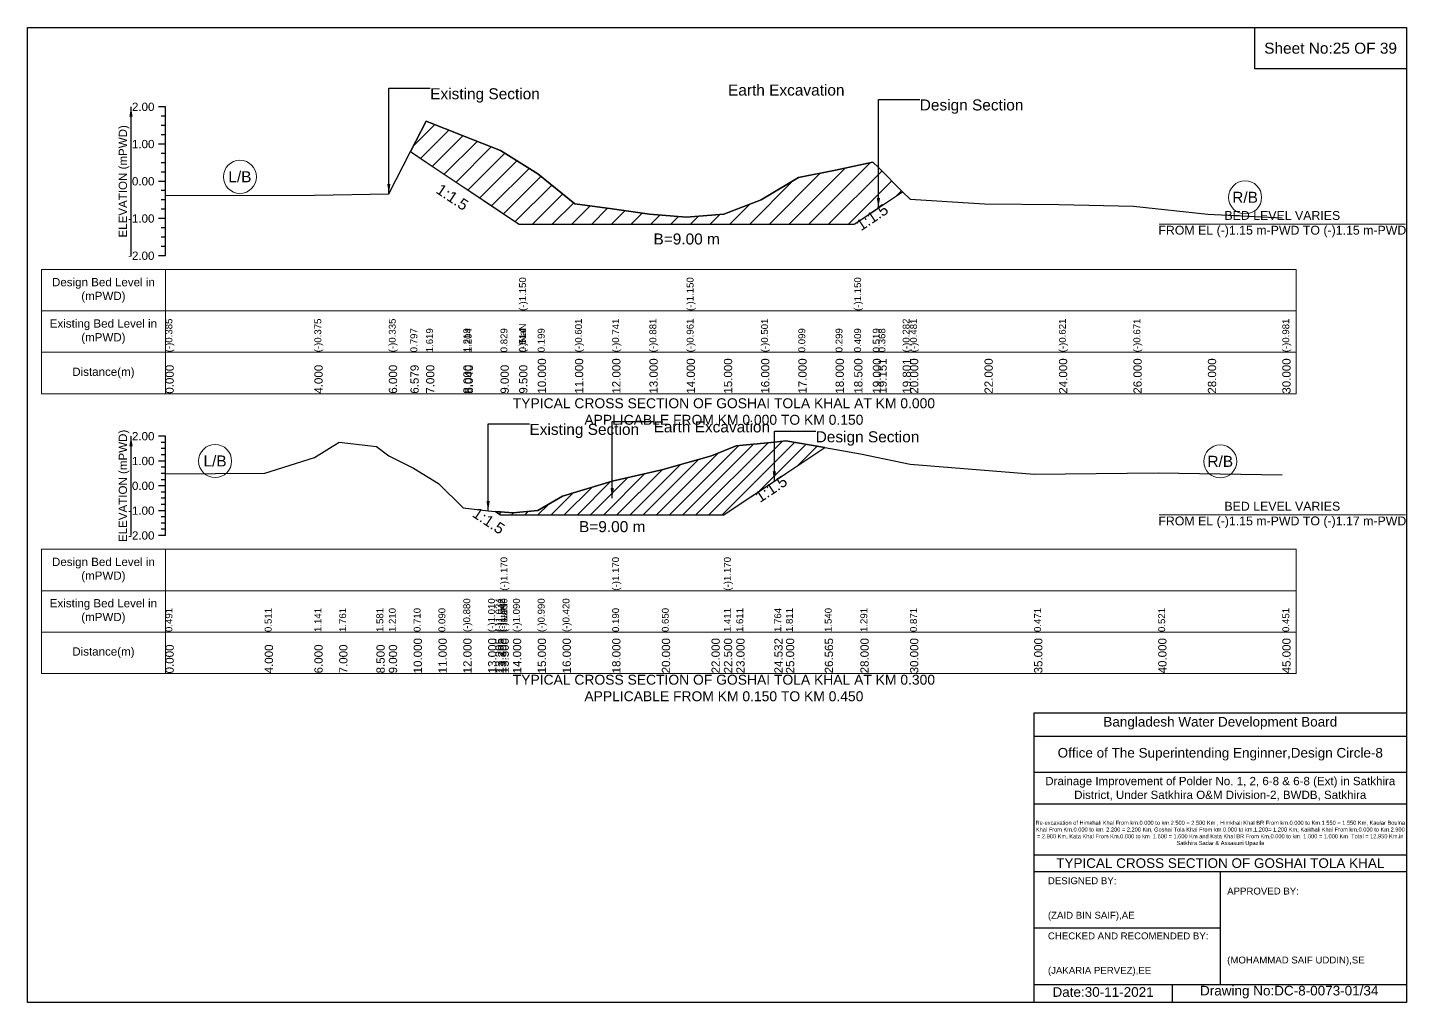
# Model space of a CAD drawing. Header units: inches. Extents: x 93000 to 486000, y -4242 to 0.
# Drawn here: x 340000 to 346000, y -4242 to 0 of the extents above; entities that cross this region are included whole.
import ezdxf

# ---------------------------------------------------------------- set-up
doc = ezdxf.new("R2010")
doc.units = ezdxf.units.IN
doc.header["$LTSCALE"] = 7
doc.header["$MEASUREMENT"] = 0
doc.linetypes.add('DASHED', pattern=[0.75, 0.5, -0.25])
for name, color, linetype, lineweight in [('Cross section Data Border', 7, 'Continuous', 9), ('Cross Section Labels', 7, 'Continuous', 9), ('Design_Bed_Level for Xsection', 7, 'DASHED', 25), ('Existing_Bed_Level for Xsection', 7, 'Continuous', 25), ('Long Section Labels', 7, 'Continuous', 9)]:
    doc.layers.add(name, color=color, linetype=linetype, lineweight=lineweight)
doc.styles.get("Standard").update_dxf_attribs({"font": 'arial.ttf'})
doc.dimstyles.get("Standard").update_dxf_attribs({"dimtxt": 0.18, "dimasz": 0.18, "dimexe": 0.18, "dimexo": 0.0625, "dimgap": 0.09, "dimtad": 0, "dimtih": 1, "dimtoh": 1, "dimdec": 4, "dimzin": 0, "dimdsep": 46, "dimtxsty": 'Standard', "dimcen": 0.09, "dimadec": 0, "dimazin": 0, "dimtfac": 1, "dimtdec": 4, "dimtofl": 0, "dimtmove": 0, "dimatfit": 3, "dimfxl": 1, "dimtolj": 1, "dimtzin": 0, "dimarcsym": 0})

msp = doc.modelspace()

# ---------------------------------------------------------------- hatches: boundary and pattern name
at = {"layer": 'Existing_Bed_Level for Xsection'}
h = msp.add_hatch(dxfattribs=at)
h.set_pattern_fill('ANSI31', color=256, scale=486, style=0)
h.paths.add_polyline_path([(341665.9, -539.9), (341734, -585.4), (341896, -693.4), (341902.4, -697.7), (342058, -801.4), (342139, -855.4), (342220, -855.4), (342382, -855.4), (342544, -855.4), (342706, -855.4), (342868, -855.4), (343030, -855.4), (343192, -855.4), (343354, -855.4), (343516, -855.4), (343597, -855.4), (343678, -801.4), (343702.4, -785.1), (343807.8, -714.8), (343702.4, -609.4), (343678, -585), (343597, -602.8), (343516, -620.6), (343354, -653), (343192, -750.2), (343030, -811.8), (342868, -824.8), (342706, -811.8), (342544, -789.1), (342382, -766.4), (342220, -636.8), (342139, -585.8), (342058, -534.8), (341902.4, -474.1), (341896, -471.6), (341734, -406.8)])
h = msp.add_hatch(dxfattribs=at)
h.set_pattern_fill('ANSI31', color=256, scale=324, style=0)
h.paths.add_polyline_path([(342035.9, -2105.9), (342047, -2113.3), (342058, -2120.6), (342112, -2120.6), (342220, -2120.6), (342328, -2120.6), (342544, -2120.6), (342760, -2120.6), (342976, -2120.6), (343030, -2120.6), (343084, -2084.6), (343249.5, -1974.3), (343300, -1940.6), (343469, -1828), (343300, -1798.7), (343249.5, -1803.7), (343084, -1820.3), (343030, -1841.9), (342976, -1863.6), (342760, -1924.1), (342544, -1973.8), (342328, -2039.6), (342220, -2101.2), (342112, -2112), (342058, -2107.7), (342047, -2106.8)])

# ---------------------------------------------------------------- linework, layer by layer
for points in [[(340000, 0), (346000, 0), (346000, -4242), (340000, -4242)], [(345340, 0), (346000, 0), (346000, -180), (345340, -180)]]:
    msp.add_lwpolyline(points, close=True)
for points in [[(344380, -4242), (344380, -2982), (346000, -2982)], [(344380, -3084), (346000, -3084)], [(344380, -3240), (346000, -3240)], [(344380, -3378), (346000, -3378)], [(344380, -3600), (346000, -3600)], [(344380, -3672), (346000, -3672)], [(345190, -3672), (345190, -4164)], [(344380, -3918), (345190, -3918)], [(344380, -4164), (346000, -4164)], [(344980, -4164), (344980, -4242)]]:
    msp.add_lwpolyline(points)
at = {"layer": 'Cross section Data Border'}
for points in [[(340060, -1053.1), (345520, -1053.1), (345520, -1593.1), (340060, -1593.1)], [(340060, -2270.3), (345520, -2270.3), (345520, -2810.3), (340060, -2810.3)]]:
    msp.add_lwpolyline(points, close=True, dxfattribs=at)
for points in [[(340600, -1053.1), (340600, -1593.1)], [(340060, -1233.1), (345520, -1233.1)], [(340060, -1413.1), (345520, -1413.1)], [(340600, -2270.3), (340600, -2810.3)], [(340060, -2450.3), (345520, -2450.3)], [(340060, -2630.3), (345520, -2630.3)]]:
    msp.add_lwpolyline(points, dxfattribs=at)
at = {"layer": 'Cross Section Labels'}
for points in [[(344924.2, -855.4), (345995.8, -855.4)], [(344924.2, -2120.6), (345995.8, -2120.6)]]:
    msp.add_lwpolyline(points, dxfattribs=at)
for centre in [(340924, -649.6), (345298, -738.9), (340816, -1886.2), (345190, -1887.8)]:
    msp.add_circle(centre, 72, dxfattribs=at)
at = {"layer": 'Design_Bed_Level for Xsection'}
for points in [[(341665.9, -539.9), (341902.4, -697.7), (342139, -855.4), (342868, -855.4), (343597, -855.4), (343702.4, -785.1), (343807.8, -714.8)], [(342035.9, -2105.9), (342047, -2113.3), (342058, -2120.6), (342544, -2120.6), (343030, -2120.6), (343249.5, -1974.3), (343469, -1828)]]:
    msp.add_lwpolyline(points, dxfattribs=at)
at = {"layer": 'Existing_Bed_Level for Xsection'}
for points in [[(340600, -345.1), (340570, -345.1)], [(340600, -993.1), (340600, -831.1), (340600, -669.1), (340600, -507.1), (340600, -345.1)], [(340600, -385.6), (340582, -385.6)], [(340600, -731.4), (341248, -729.8), (341572, -723.3), (341665.9, -539.9), (341734, -406.8), (341896, -471.6), (341902.4, -474.1), (342058, -534.8), (342139, -585.8), (342139, -585.8), (342220, -636.8), (342382, -766.4), (342544, -789.1), (342706, -811.8), (342868, -824.8), (342868, -824.8), (343030, -811.8), (343192, -750.2), (343354, -653), (343516, -620.6), (343597, -602.8), (343597, -602.8), (343678, -585), (343702.4, -609.4), (343807.8, -714.8), (343840, -747), (344164, -766.4), (344488, -769.7), (344812, -777.8), (345136, -811.8), (345460, -828)], [(340600, -426.1), (340582, -426.1)], [(340600, -466.6), (340582, -466.6)], [(340600, -507.1), (340570, -507.1)], [(340600, -547.6), (340582, -547.6)], [(340600, -588.1), (340582, -588.1)], [(340600, -628.6), (340582, -628.6)], [(340600, -669.1), (340570, -669.1)], [(340600, -709.6), (340582, -709.6)], [(340600, -750.1), (340582, -750.1)], [(340600, -831.1), (340570, -831.1)], [(340600, -790.6), (340582, -790.6)], [(340600, -871.6), (340582, -871.6)], [(340600, -912.1), (340582, -912.1)], [(340600, -952.6), (340582, -952.6)], [(340600, -993.1), (340570, -993.1)], [(340600, -1778.3), (340570, -1778.3)], [(340600, -2210.3), (340600, -2102.3), (340600, -1994.3), (340600, -1886.3), (340600, -1778.3)], [(340600, -1941.3), (341032, -1939.1), (341248, -1871.1), (341356, -1804.1), (341518, -1823.5), (341572, -1863.6), (341680, -1917.6), (341788, -1984.6), (341896, -2089.3), (342004, -2103.4), (342035.9, -2105.9), (342047, -2106.8), (342058, -2107.7), (342058, -2107.7), (342112, -2112), (342220, -2101.2), (342328, -2039.6), (342544, -1973.8), (342544, -1973.8), (342760, -1924.1), (342976, -1863.6), (343030, -1841.9), (343030, -1841.9), (343084, -1820.3), (343249.5, -1803.7), (343300, -1798.7), (343469, -1828), (343624, -1854.9), (343840, -1900.2), (344380, -1943.4), (344920, -1938), (345460, -1945.6)], [(340600, -1805.3), (340582, -1805.3)], [(340600, -1832.3), (340582, -1832.3)], [(340600, -1859.3), (340582, -1859.3)], [(340600, -1886.3), (340570, -1886.3)], [(340600, -1913.3), (340582, -1913.3)], [(340600, -1940.3), (340582, -1940.3)], [(340600, -1967.3), (340582, -1967.3)], [(340600, -1994.3), (340570, -1994.3)], [(340600, -2021.3), (340582, -2021.3)], [(340600, -2048.3), (340582, -2048.3)], [(340600, -2075.3), (340582, -2075.3)], [(340600, -2102.3), (340570, -2102.3)], [(340600, -2129.3), (340582, -2129.3)], [(340600, -2156.3), (340582, -2156.3)], [(340600, -2210.3), (340570, -2210.3)], [(340600, -2183.3), (340582, -2183.3)]]:
    msp.add_lwpolyline(points, dxfattribs=at)
for points in [[(341665.9, -539.9), (341665.9, -539.9), (341734, -585.4), (341896, -693.4), (341902.4, -697.7), (342058, -801.4), (342139, -855.4), (342139, -855.4), (342220, -855.4), (342382, -855.4), (342544, -855.4), (342706, -855.4), (342868, -855.4), (342868, -855.4), (343030, -855.4), (343192, -855.4), (343354, -855.4), (343516, -855.4), (343597, -855.4), (343597, -855.4), (343678, -801.4), (343702.4, -785.1), (343807.8, -714.8), (343702.4, -609.4), (343678, -585), (343597, -602.8), (343597, -602.8), (343516, -620.6), (343354, -653), (343192, -750.2), (343030, -811.8), (342868, -824.8), (342868, -824.8), (342706, -811.8), (342544, -789.1), (342382, -766.4), (342220, -636.8), (342139, -585.8), (342139, -585.8), (342058, -534.8), (341902.4, -474.1), (341896, -471.6), (341734, -406.8), (341665.9, -539.9)], [(342035.9, -2105.9), (342047, -2113.3), (342058, -2120.6), (342058, -2120.6), (342112, -2120.6), (342220, -2120.6), (342328, -2120.6), (342544, -2120.6), (342544, -2120.6), (342760, -2120.6), (342976, -2120.6), (343030, -2120.6), (343030, -2120.6), (343084, -2084.6), (343249.5, -1974.3), (343300, -1940.6), (343469, -1828), (343300, -1798.7), (343249.5, -1803.7), (343084, -1820.3), (343030, -1841.9), (343030, -1841.9), (342976, -1863.6), (342760, -1924.1), (342544, -1973.8), (342544, -1973.8), (342328, -2039.6), (342220, -2101.2), (342112, -2112), (342058, -2107.7), (342058, -2107.7), (342047, -2106.8)]]:
    msp.add_lwpolyline(points, close=True, dxfattribs=at)

# ---------------------------------------------------------------- texts
at = {"attachment_point": 5}
for s, insert, char_height in [('Sheet No:25 OF 39', (345670, -90), 48), ('Bangladesh Water Development Board', (345190, -3027), 42), ('Office of The Superintending Enginner,Design Circle-8', (345190, -3162), 42)]:
    msp.add_mtext(s, dxfattribs=dict(at, insert=insert, char_height=char_height))
for s, insert, char_height, width, attachment_point in [('Drainage Improvement of Polder No. 1, 2, 6-8 & 6-8 (Ext) in Satkhira District, Under Satkhira O&M Division-2, BWDB, Satkhira', (345190, -3312), 36, 1680, 5), ('Re-excavation of Himkhali Khal From km.0.000 to km.2.500 = 2.500 Km , Himkhali Khal BR From km.0.000 to Km.1.550 = 1.550 Km, Kaular Boulna Khal From Km.0.000 to km. 2.200 = 2.200 Km, Goshai Tola Khal From km.0.000 to km.1.200= 1.200 Km, Kaikhali Khal From km.0.000 to Km.2.900 = 2.900 Km, Kata Khal From Km.0.000 to km. 1.600 = 1.600 Km and Kata Khal BR From Km.0.000 to km. 1.000 = 1.000 Km  Total = 12.950 Km.in Satkhira Sadar & Assasuni Upazila', (345190, -3507), 17.611, 1620, 5), ('TYPICAL CROSS SECTION OF GOSHAI TOLA KHAL', (345190, -3636), 42, 1680, 5), ('DESIGNED BY:^J^J^J(ZAID BIN SAIF),AE', (344440, -3792), 30, 840, 4), ('APPROVED BY:^J^J^J^J^J^J(MOHAMMAD SAIF UDDIN),SE', (345220, -3912), 30, 840, 4), ('CHECKED AND RECOMENDED BY:^J^J^J(JAKARIA PERVEZ),EE', (344440, -4032), 30, 840, 4), ('Date:30-11-2021', (344680, -4197), 42, 840, 5), ('Drawing No:DC-8-0073-01/34', (345490, -4197), 42, 1320, 5)]:
    msp.add_mtext(s, dxfattribs=dict(insert=insert, char_height=char_height, width=width, attachment_point=attachment_point))
at = {"layer": 'Cross section Data Border', "char_height": 36, "width": 480, "attachment_point": 5}
for s, insert in [('Design Bed Level in (mPWD)', (340330, -1143.1)), ('Existing Bed Level in (mPWD)', (340330, -1323.1)), ('Distance(m)', (340330, -1503.1)), ('Design Bed Level in (mPWD)', (340330, -2360.3)), ('Existing Bed Level in (mPWD)', (340330, -2540.3)), ('Distance(m)', (340330, -2720.3))]:
    msp.add_mtext(s, dxfattribs=dict(at, insert=insert))
at = {"layer": 'Cross Section Labels'}
for s, insert, char_height, attachment_point in [('Existing Section', (341752, -264.1), 48, 1), ('Earth Excavation', (343048, -247.9), 48, 1), ('Design Section', (343882.4, -312.7), 48, 1), ('L/B', (340924, -649.6), 48, 5), ('R/B', (345298, -738.9), 48, 5), ('BED LEVEL VARIES ^JFROM EL (-)1.15 m-PWD TO (-)1.15 m-PWD', (345460, -855.4), 38.4, 5), ('B=9.00 m', (342868, -895.9), 48, 2), ('TYPICAL CROSS SECTION OF GOSHAI TOLA KHAL AT KM 0.000^JAPPLICABLE FROM KM 0.000 TO KM 0.150', (343030, -1671), 43.2, 5), ('Existing Section', (342184, -1724.3), 48, 1), ('Earth Excavation', (342724, -1713.5), 48, 1), ('Design Section', (343429.5, -1756.7), 48, 1), ('L/B', (340816, -1886.2), 48, 5), ('R/B', (345190, -1887.8), 48, 5), ('BED LEVEL VARIES ^JFROM EL (-)1.15 m-PWD TO (-)1.17 m-PWD', (345460, -2120.6), 38.4, 5), ('B=9.00 m', (342544, -2147.6), 48, 2), ('TYPICAL CROSS SECTION OF GOSHAI TOLA KHAL AT KM 0.300^JAPPLICABLE FROM KM 0.150 TO KM 0.450', (343030, -2874), 43.2, 5)]:
    msp.add_mtext(s, dxfattribs=dict(at, insert=insert, char_height=char_height, attachment_point=attachment_point))
at = {"layer": 'Cross Section Labels', "char_height": 48, "attachment_point": 2}
for insert, rotation in [((341861.9, -717.9), 326.30993), ((343661.9, -805.4), 33.69007), ((343222.5, -1987.8), 33.69007), ((342020, -2126.8), 326.30993)]:
    msp.add_mtext('1:1.5', dxfattribs=dict(at, insert=insert, rotation=rotation))
at = {"layer": 'Existing_Bed_Level for Xsection', "char_height": 36, "attachment_point": 6}
for s, insert in [('2.00', (340552, -345.1)), ('1.00', (340552, -507.1)), ('0.00', (340552, -669.1)), ('-1.00', (340552, -831.1)), ('-2.00', (340552, -993.1)), ('2.00', (340552, -1778.3)), ('1.00', (340552, -1886.3)), ('0.00', (340552, -1994.3)), ('-1.00', (340552, -2102.3)), ('-2.00', (340552, -2210.3))]:
    msp.add_mtext(s, dxfattribs=dict(at, insert=insert))
at = {"layer": 'Existing_Bed_Level for Xsection', "char_height": 36, "attachment_point": 5, "rotation": 90}
for insert in [(340420, -669.1), (340420, -1994.3)]:
    msp.add_mtext('ELEVATION (mPWD)', dxfattribs=dict(at, insert=insert))
at = {"layer": 'Long Section Labels', "attachment_point": 1, "rotation": 90}
for s, insert, char_height in [('(-)1.150', (342139, -1233.1), 30), ('(-)1.150', (342868, -1233.1), 30), ('(-)1.150', (343597, -1233.1), 30), ('(-)0.385', (340600, -1413.1), 30), ('(-)0.375', (341248, -1413.1), 30), ('(-)0.335', (341572, -1413.1), 30), ('0.797', (341665.9, -1413.1), 30), ('1.619', (341734, -1413.1), 30), ('1.219', (341896, -1413.1), 30), ('1.204', (341902.4, -1413.1), 30), ('0.829', (342058, -1413.1), 30), ('(-)NaN', (342139, -1413.1), 30), ('(-)NaN', (342139, -1413.1), 30), ('0.514', (342139, -1413.1), 30), ('0.514', (342139, -1413.1), 30), ('0.199', (342220, -1413.1), 30), ('(-)0.601', (342382, -1413.1), 30), ('(-)0.601', (342382, -1413.1), 30), ('(-)0.741', (342544, -1413.1), 30), ('(-)0.881', (342706, -1413.1), 30), ('(-)0.881', (342706, -1413.1), 30), ('(-)0.881', (342706, -1413.1), 30), ('(-)0.961', (342868, -1413.1), 30), ('(-)0.961', (342868, -1413.1), 30), ('(-)0.501', (343192, -1413.1), 30), ('0.099', (343354, -1413.1), 30), ('0.299', (343516, -1413.1), 30), ('0.409', (343597, -1413.1), 30), ('0.409', (343597, -1413.1), 30), ('0.409', (343597, -1413.1), 30), ('0.519', (343678, -1413.1), 30), ('0.368', (343702.4, -1413.1), 30), ('(-)0.282', (343807.8, -1413.1), 30), ('(-)0.481', (343840, -1413.1), 30), ('(-)0.621', (344488, -1413.1), 30), ('(-)0.671', (344812, -1413.1), 30), ('(-)0.981', (345460, -1413.1), 30), ('0.000', (340600, -1593.1), 36), ('4.000', (341248, -1593.1), 36), ('6.000', (341572, -1593.1), 36), ('6.579', (341665.9, -1593.1), 36), ('7.000', (341734, -1593.1), 36), ('8.000', (341896, -1593.1), 36), ('8.040', (341902.4, -1593.1), 36), ('9.000', (342058, -1593.1), 36), ('9.500', (342139, -1593.1), 36), ('9.500', (342139, -1593.1), 36), ('9.500', (342139, -1593.1), 36), ('10.000', (342220, -1593.1), 36), ('11.000', (342382, -1593.1), 36), ('12.000', (342544, -1593.1), 36), ('13.000', (342706, -1593.1), 36), ('14.000', (342868, -1593.1), 36), ('14.000', (342868, -1593.1), 36), ('14.000', (342868, -1593.1), 36), ('15.000', (343030, -1593.1), 36), ('16.000', (343192, -1593.1), 36), ('17.000', (343354, -1593.1), 36), ('18.000', (343516, -1593.1), 36), ('18.500', (343597, -1593.1), 36), ('18.500', (343597, -1593.1), 36), ('18.500', (343597, -1593.1), 36), ('19.000', (343678, -1593.1), 36), ('19.151', (343702.4, -1593.1), 36), ('19.801', (343807.8, -1593.1), 36), ('20.000', (343840, -1593.1), 36), ('22.000', (344164, -1593.1), 36), ('24.000', (344488, -1593.1), 36), ('26.000', (344812, -1593.1), 36), ('28.000', (345136, -1593.1), 36), ('30.000', (345460, -1593.1), 36), ('(-)1.170', (342058, -2450.3), 30), ('(-)1.170', (342544, -2450.3), 30), ('(-)1.170', (343030, -2450.3), 30), ('(-)0.880', (341896, -2630.3), 30), ('(-)1.010', (342004, -2630.3), 30), ('(-)1.034', (342035.9, -2630.3), 30), ('(-)1.042', (342047, -2630.3), 30), ('(-)1.050', (342058, -2630.3), 30), ('(-)1.050', (342058, -2630.3), 30), ('(-)NaN', (342058, -2630.3), 30), ('(-)1.090', (342112, -2630.3), 30), ('(-)0.990', (342220, -2630.3), 30), ('(-)0.420', (342328, -2630.3), 30), ('0.491', (340600, -2630.3), 30), ('0.511', (341032, -2630.3), 30), ('1.141', (341248, -2630.3), 30), ('1.761', (341356, -2630.3), 30), ('1.581', (341518, -2630.3), 30), ('1.210', (341572, -2630.3), 30), ('1.210', (341572, -2630.3), 30), ('0.710', (341680, -2630.3), 30), ('0.090', (341788, -2630.3), 30), ('0.190', (342544, -2630.3), 30), ('0.190', (342544, -2630.3), 30), ('0.190', (342544, -2630.3), 30), ('0.650', (342760, -2630.3), 30), ('1.411', (343030, -2630.3), 30), ('1.411', (343030, -2630.3), 30), ('1.411', (343030, -2630.3), 30), ('1.611', (343084, -2630.3), 30), ('1.764', (343249.5, -2630.3), 30), ('1.811', (343300, -2630.3), 30), ('1.540', (343469, -2630.3), 30), ('1.291', (343624, -2630.3), 30), ('0.871', (343840, -2630.3), 30), ('0.471', (344380, -2630.3), 30), ('0.521', (344920, -2630.3), 30), ('0.451', (345460, -2630.3), 30), ('0.000', (340600, -2810.3), 36), ('4.000', (341032, -2810.3), 36), ('6.000', (341248, -2810.3), 36), ('7.000', (341356, -2810.3), 36), ('8.500', (341518, -2810.3), 36), ('9.000', (341572, -2810.3), 36), ('10.000', (341680, -2810.3), 36), ('11.000', (341788, -2810.3), 36), ('12.000', (341896, -2810.3), 36), ('13.000', (342004, -2810.3), 36), ('13.295', (342035.9, -2810.3), 36), ('13.398', (342047, -2810.3), 36), ('13.500', (342058, -2810.3), 36), ('13.500', (342058, -2810.3), 36), ('13.500', (342058, -2810.3), 36), ('14.000', (342112, -2810.3), 36), ('15.000', (342220, -2810.3), 36), ('16.000', (342328, -2810.3), 36), ('18.000', (342544, -2810.3), 36), ('18.000', (342544, -2810.3), 36), ('18.000', (342544, -2810.3), 36), ('20.000', (342760, -2810.3), 36), ('22.000', (342976, -2810.3), 36), ('22.500', (343030, -2810.3), 36), ('22.500', (343030, -2810.3), 36), ('22.500', (343030, -2810.3), 36), ('23.000', (343084, -2810.3), 36), ('24.532', (343249.5, -2810.3), 36), ('25.000', (343300, -2810.3), 36), ('26.565', (343469, -2810.3), 36), ('28.000', (343624, -2810.3), 36), ('30.000', (343840, -2810.3), 36), ('35.000', (344380, -2810.3), 36), ('40.000', (344920, -2810.3), 36), ('45.000', (345460, -2810.3), 36)]:
    msp.add_mtext(s, dxfattribs=dict(at, insert=insert, char_height=char_height))

# ---------------------------------------------------------------- leaders
at = {"layer": 'Cross Section Labels', "annotation_type": 0, "has_hookline": 1, "hookline_direction": 0}
for points, text_width in [([(341572, -723.3), (341572, -264.1), (341751.9, -264.1)], 467.2), ([(343702.4, -785.1), (343702.4, -312.7), (343882.3, -312.7)], 441.2), ([(342004, -2103.4), (342004, -1724.3), (342183.9, -1724.3)], 467.2), ([(342544, -2047.2), (342544, -1713.5), (342723.9, -1713.5)], 497), ([(343249.5, -1974.3), (343249.5, -1756.7), (343429.4, -1756.7)], 441.2)]:
    msp.add_leader(points, dimstyle='Standard', override={"dimasz": 43.2}, dxfattribs=dict(at, text_width=text_width))
at = {"layer": 'Existing_Bed_Level for Xsection'}
for points in [[(340450, -345.1), (340450, -993.1)], [(340450, -1778.3), (340450, -2210.3)]]:
    msp.add_leader(points, dimstyle='Standard', override={"dimasz": 43.2}, dxfattribs=at)

doc.saveas('drawing.dxf')
